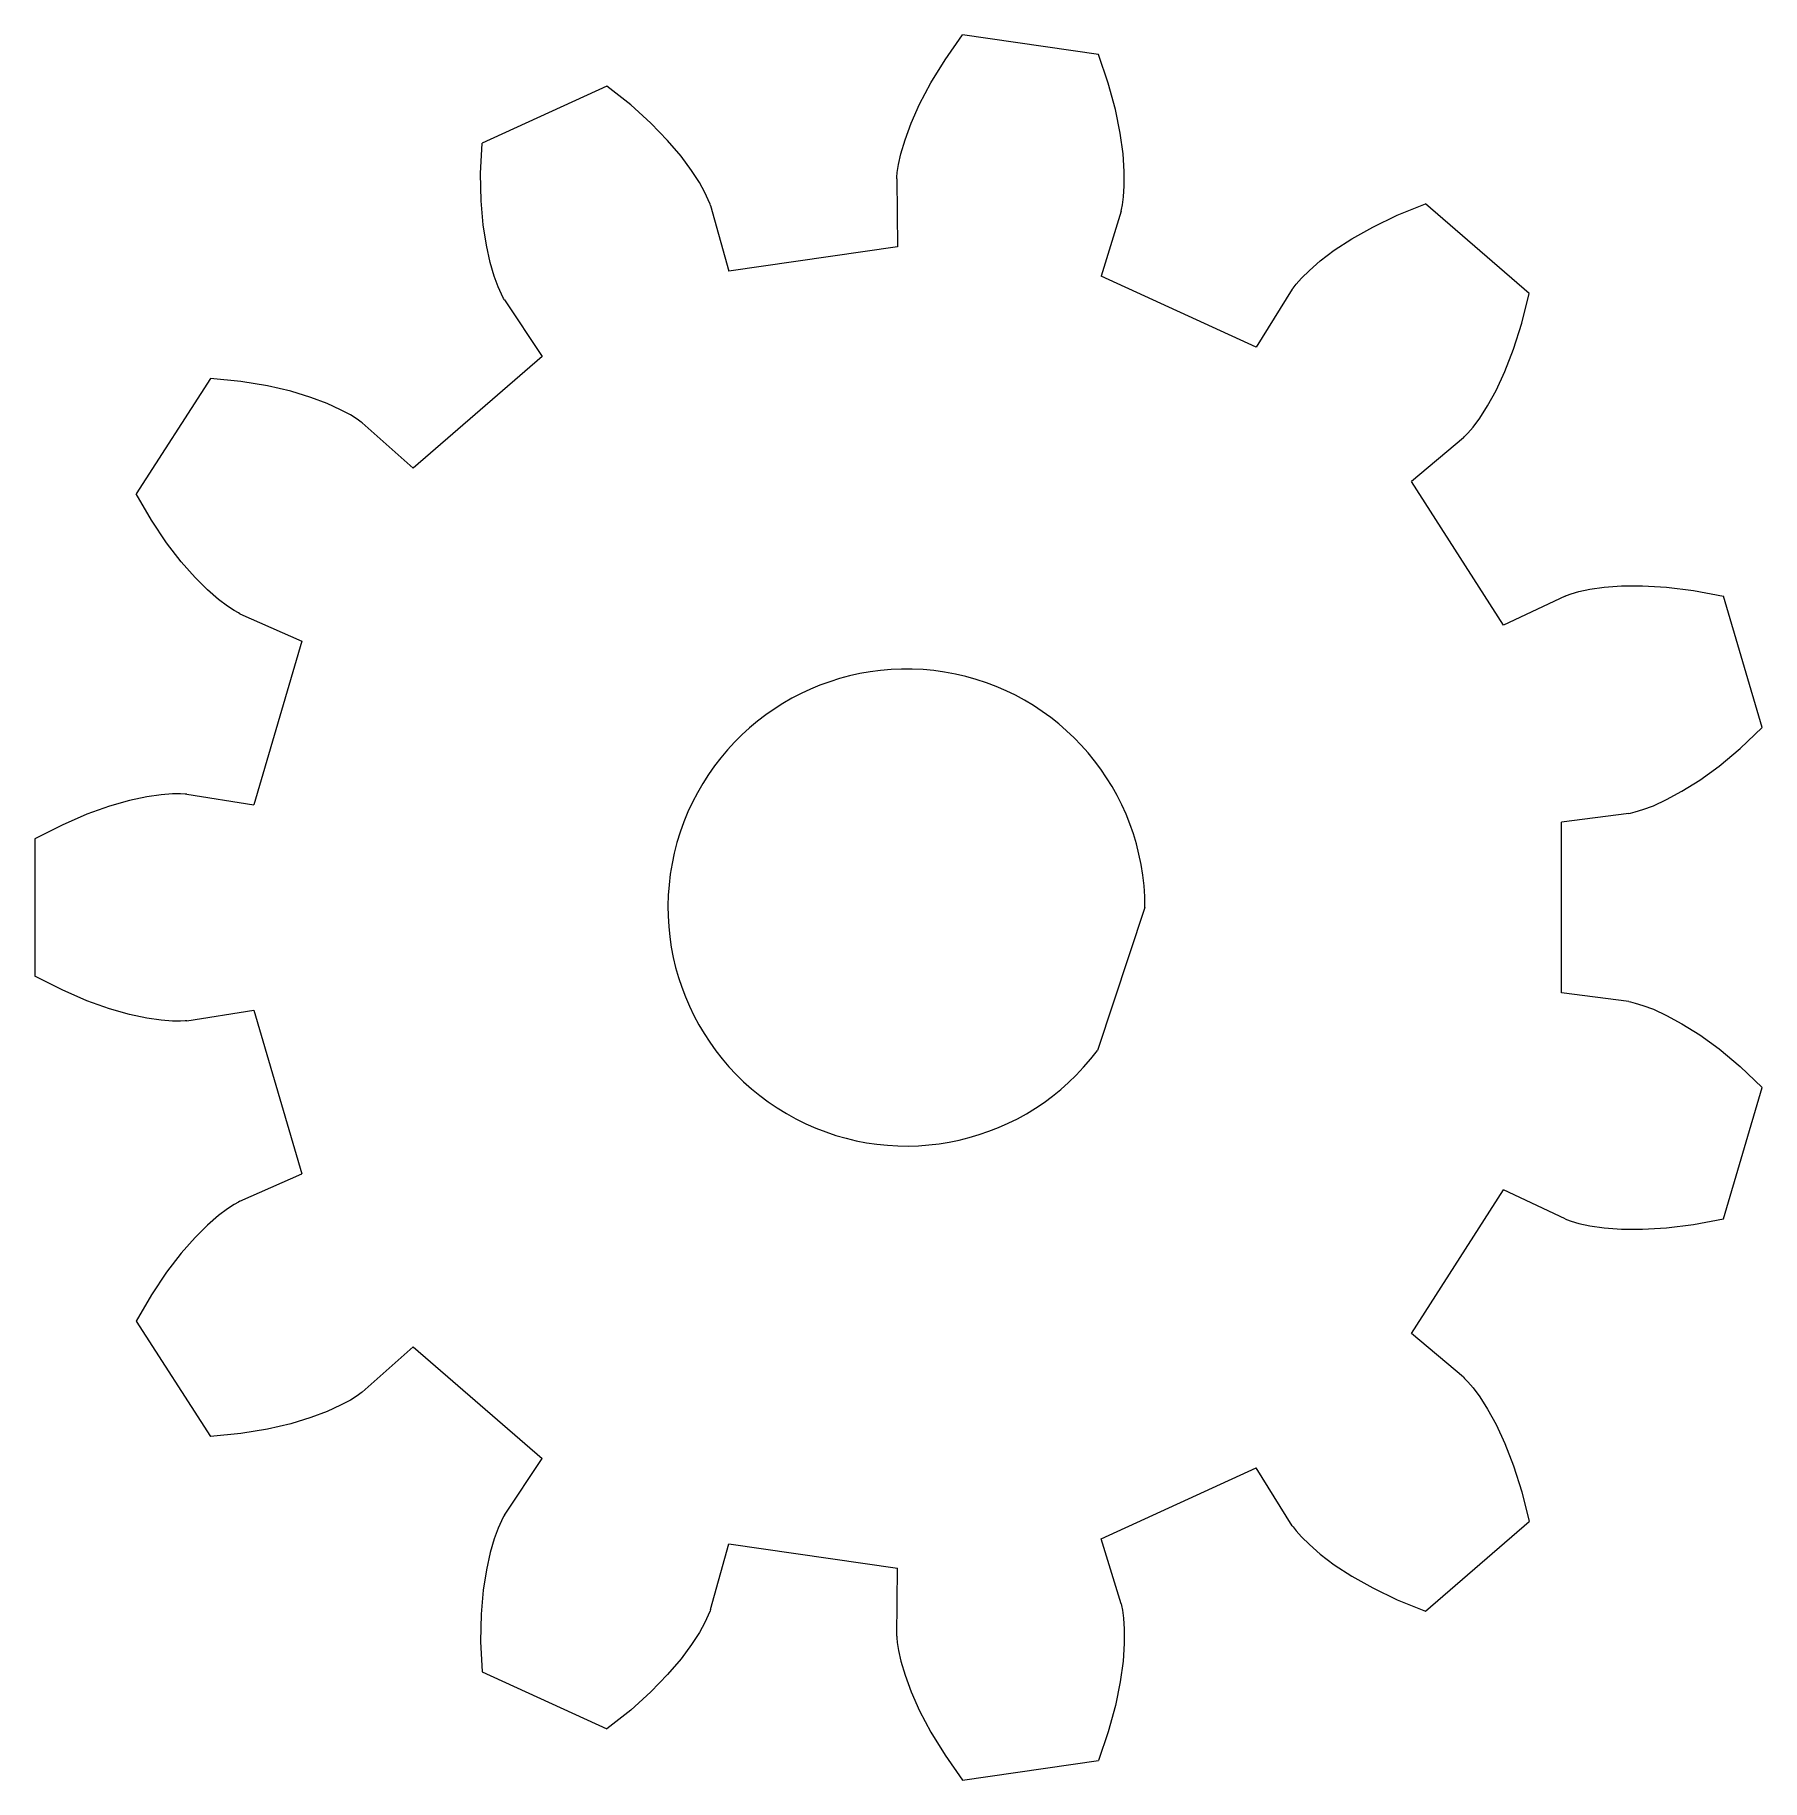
# Model space of a CAD drawing. Header units: millimetres. Extents: x -9 to 8.8, y -9 to 9.
import ezdxf

# ---------------------------------------------------------------- set-up
doc = ezdxf.new("R2010")
doc.units = ezdxf.units.MM
doc.layers.get('0').update_dxf_attribs({"linetype": 'CONTINUOUS', "lineweight": 0})

msp = doc.modelspace()

# ---------------------------------------------------------------- linework, layer by layer
for p, q in [((0.397, 8.726), (0.578, 8.981)), ((0.578, 8.981), (0.578, 8.981)), ((1.975, 8.781), (0.578, 8.981)), ((0.25, 8.487), (0.397, 8.726)), ((2.077, 8.484), (1.975, 8.781)), ((1.975, 8.781), (1.975, 8.781)), ((-3.085, 8.455), (-4.369, 7.868)), ((-2.839, 8.261), (-3.085, 8.455)), ((-3.085, 8.455), (-3.085, 8.455)), ((0.135, 8.268), (0.25, 8.487)), ((2.151, 8.214), (2.077, 8.484)), ((0.048, 8.072), (0.135, 8.268)), ((-2.631, 8.073), (-2.839, 8.261)), ((2.2, 7.971), (2.151, 8.214)), ((-2.459, 7.895), (-2.631, 8.073)), ((-0.015, 7.902), (0.048, 8.072)), ((2.229, 7.758), (2.2, 7.971)), ((-4.384, 7.555), (-4.369, 7.868)), ((-4.369, 7.868), (-4.369, 7.868)), ((-2.32, 7.732), (-2.459, 7.895)), ((-2.212, 7.586), (-2.32, 7.732)), ((-0.082, 7.647), (-0.057, 7.759)), ((-0.057, 7.759), (-0.015, 7.902)), ((2.241, 7.577), (2.229, 7.758)), ((-4.378, 7.275), (-4.384, 7.555)), ((-2.131, 7.461), (-2.212, 7.586)), ((-0.099, 7.516), (-0.095, 7.565)), ((-0.095, 7.565), (-0.082, 7.647)), ((2.241, 7.429), (2.241, 7.577)), ((-2.075, 7.36), (-2.131, 7.461)), ((-0.1, 7.499), (-0.099, 7.516)), ((-0.1, 7.499), (-0.091, 6.799)), ((2.233, 7.314), (2.241, 7.429)), ((-4.357, 7.028), (-4.378, 7.275)), ((-2.04, 7.285), (-2.075, 7.36)), ((-2.022, 7.239), (-2.04, 7.285)), ((-2.017, 7.224), (-2.022, 7.239)), ((-2.017, 7.224), (-1.829, 6.55)), ((2.213, 7.183), (2.222, 7.232)), ((2.222, 7.232), (2.233, 7.314)), ((5.051, 7.126), (5.342, 7.243)), ((5.342, 7.243), (5.342, 7.243)), ((6.409, 6.319), (5.342, 7.243)), ((-4.324, 6.816), (-4.357, 7.028)), ((2.209, 7.167), (2.003, 6.498)), ((2.209, 7.167), (2.213, 7.183)), ((4.799, 7.004), (5.051, 7.126)), ((4.404, 6.765), (4.583, 6.883)), ((4.583, 6.883), (4.799, 7.004)), ((-4.285, 6.639), (-4.324, 6.816)), ((-0.091, 6.799), (-1.829, 6.55)), ((4.147, 6.558), (4.259, 6.656)), ((4.259, 6.656), (4.404, 6.765)), ((-4.243, 6.497), (-4.285, 6.639)), ((-4.203, 6.388), (-4.243, 6.497)), ((3.6, 5.769), (2.003, 6.498)), ((4.01, 6.416), (4.065, 6.477)), ((4.065, 6.477), (4.147, 6.558)), ((-4.17, 6.313), (-4.203, 6.388)), ((-4.147, 6.269), (-4.17, 6.313)), ((3.97, 6.363), (3.6, 5.769)), ((3.97, 6.363), (3.98, 6.376)), ((3.98, 6.376), (4.01, 6.416)), ((6.335, 6.014), (6.409, 6.319)), ((6.409, 6.319), (6.409, 6.319)), ((-4.139, 6.255), (-4.147, 6.269)), ((-4.139, 6.255), (-3.752, 5.671)), ((6.25, 5.747), (6.335, 6.014)), ((-3.752, 5.671), (-5.079, 4.521)), ((6.16, 5.516), (6.25, 5.747)), ((-7.166, 5.444), (-7.929, 4.257)), ((-6.854, 5.414), (-7.166, 5.444)), ((-7.166, 5.444), (-7.166, 5.444)), ((-6.578, 5.369), (-6.854, 5.414)), ((6.069, 5.322), (6.16, 5.516)), ((-6.337, 5.313), (-6.578, 5.369)), ((-6.132, 5.25), (-6.337, 5.313)), ((-5.962, 5.186), (-6.132, 5.25)), ((5.982, 5.163), (6.069, 5.322)), ((-5.827, 5.124), (-5.962, 5.186)), ((-5.725, 5.07), (-5.827, 5.124)), ((-5.655, 5.026), (-5.725, 5.07)), ((5.833, 4.945), (5.901, 5.038)), ((5.901, 5.038), (5.982, 5.163)), ((-5.615, 4.997), (-5.655, 5.026)), ((-5.602, 4.987), (-5.615, 4.997)), ((-5.602, 4.987), (-5.079, 4.521)), ((5.745, 4.847), (5.78, 4.882)), ((5.78, 4.882), (5.833, 4.945)), ((5.733, 4.835), (5.198, 4.384)), ((5.733, 4.835), (5.745, 4.847)), ((6.147, 2.907), (5.198, 4.384)), ((-7.772, 3.986), (-7.929, 4.257)), ((-7.929, 4.257), (-7.929, 4.257)), ((-7.616, 3.753), (-7.772, 3.986)), ((-7.465, 3.557), (-7.616, 3.753)), ((-7.323, 3.397), (-7.465, 3.557)), ((-7.194, 3.269), (-7.323, 3.397)), ((-7.082, 3.171), (-7.194, 3.269)), ((6.842, 3.229), (6.921, 3.251)), ((6.921, 3.251), (7.034, 3.275)), ((7.034, 3.275), (7.181, 3.296)), ((7.181, 3.296), (7.362, 3.31)), ((7.362, 3.31), (7.577, 3.312)), ((7.577, 3.312), (7.824, 3.298)), ((7.824, 3.298), (8.102, 3.264)), ((8.102, 3.264), (8.41, 3.205)), ((-6.99, 3.102), (-7.082, 3.171)), ((-6.921, 3.056), (-6.99, 3.102)), ((-6.878, 3.032), (-6.921, 3.056)), ((6.78, 3.206), (6.147, 2.907)), ((6.78, 3.206), (6.795, 3.213)), ((6.795, 3.213), (6.842, 3.229)), ((8.41, 3.205), (8.41, 3.205)), ((8.808, 1.851), (8.41, 3.205)), ((-6.863, 3.024), (-6.878, 3.032)), ((-6.863, 3.024), (-6.223, 2.742)), ((-6.223, 2.742), (-6.717, 1.057)), ((8.581, 1.635), (8.808, 1.851)), ((8.808, 1.851), (8.808, 1.851)), ((8.365, 1.455), (8.581, 1.635)), ((8.165, 1.31), (8.365, 1.455)), ((7.983, 1.196), (8.165, 1.31)), ((-7.997, 1.102), (-8.203, 1.043)), ((-7.819, 1.139), (-7.997, 1.102)), ((-7.672, 1.161), (-7.819, 1.139)), ((-7.557, 1.17), (-7.672, 1.161)), ((-7.475, 1.171), (-7.557, 1.17)), ((-7.425, 1.168), (-7.475, 1.171)), ((-7.409, 1.166), (-7.425, 1.168)), ((-7.409, 1.166), (-6.717, 1.057)), ((7.688, 1.048), (7.823, 1.11)), ((7.823, 1.11), (7.983, 1.196)), ((-8.436, 0.96), (-8.693, 0.849)), ((-8.203, 1.043), (-8.436, 0.96)), ((7.437, 0.968), (6.743, 0.878)), ((7.437, 0.968), (7.453, 0.971)), ((7.453, 0.971), (7.502, 0.983)), ((7.502, 0.983), (7.58, 1.007)), ((7.58, 1.007), (7.688, 1.048)), ((-8.693, 0.849), (-8.972, 0.706)), ((6.743, -0.878), (6.743, 0.878)), ((-8.972, 0.706), (-8.972, 0.706)), ((-8.972, 0.706), (-8.972, -0.706)), ((2.455, 0), (1.966, -1.471)), ((-8.693, -0.849), (-8.972, -0.706)), ((-8.972, -0.706), (-8.972, -0.706)), ((-8.436, -0.96), (-8.693, -0.849)), ((7.437, -0.968), (6.743, -0.878)), ((-8.203, -1.043), (-8.436, -0.96)), ((-7.997, -1.102), (-8.203, -1.043)), ((-7.409, -1.166), (-6.717, -1.057)), ((-6.717, -1.057), (-6.223, -2.742)), ((7.437, -0.968), (7.453, -0.971)), ((7.453, -0.971), (7.502, -0.983)), ((7.502, -0.983), (7.58, -1.007)), ((7.58, -1.007), (7.688, -1.048)), ((7.688, -1.048), (7.823, -1.11)), ((-7.819, -1.139), (-7.997, -1.102)), ((-7.672, -1.161), (-7.819, -1.139)), ((-7.557, -1.17), (-7.672, -1.161)), ((-7.475, -1.171), (-7.557, -1.17)), ((-7.425, -1.168), (-7.475, -1.171)), ((-7.409, -1.166), (-7.425, -1.168)), ((7.823, -1.11), (7.983, -1.196)), ((7.983, -1.196), (8.165, -1.31)), ((8.165, -1.31), (8.365, -1.455)), ((8.365, -1.455), (8.581, -1.635)), ((8.581, -1.635), (8.808, -1.851)), ((8.41, -3.205), (8.808, -1.851)), ((8.808, -1.851), (8.808, -1.851)), ((-6.863, -3.024), (-6.223, -2.742)), ((-6.878, -3.032), (-6.921, -3.056)), ((-6.863, -3.024), (-6.878, -3.032)), ((5.198, -4.384), (6.147, -2.907)), ((6.78, -3.206), (6.147, -2.907)), ((-7.082, -3.171), (-7.194, -3.269)), ((-6.99, -3.102), (-7.082, -3.171)), ((-6.921, -3.056), (-6.99, -3.102)), ((6.78, -3.206), (6.795, -3.213)), ((6.795, -3.213), (6.842, -3.229)), ((6.842, -3.229), (6.921, -3.251)), ((8.102, -3.264), (8.41, -3.205)), ((8.41, -3.205), (8.41, -3.205)), ((-7.323, -3.397), (-7.465, -3.557)), ((-7.194, -3.269), (-7.323, -3.397)), ((6.921, -3.251), (7.034, -3.275)), ((7.034, -3.275), (7.181, -3.296)), ((7.181, -3.296), (7.362, -3.31)), ((7.362, -3.31), (7.577, -3.312)), ((7.577, -3.312), (7.824, -3.298)), ((7.824, -3.298), (8.102, -3.264)), ((-7.465, -3.557), (-7.616, -3.753)), ((-7.616, -3.753), (-7.772, -3.986)), ((-7.772, -3.986), (-7.929, -4.257)), ((-7.929, -4.257), (-7.929, -4.257)), ((-7.929, -4.257), (-7.166, -5.444)), ((5.733, -4.835), (5.198, -4.384)), ((-5.602, -4.987), (-5.079, -4.521)), ((-5.079, -4.521), (-3.752, -5.671)), ((5.733, -4.835), (5.745, -4.847)), ((5.745, -4.847), (5.78, -4.882)), ((-5.655, -5.026), (-5.725, -5.07)), ((-5.615, -4.997), (-5.655, -5.026)), ((-5.602, -4.987), (-5.615, -4.997)), ((5.78, -4.882), (5.833, -4.945)), ((5.833, -4.945), (5.901, -5.038)), ((-5.962, -5.186), (-6.132, -5.25)), ((-5.827, -5.124), (-5.962, -5.186)), ((-5.725, -5.07), (-5.827, -5.124)), ((5.901, -5.038), (5.982, -5.163)), ((5.982, -5.163), (6.069, -5.322)), ((-6.578, -5.369), (-6.854, -5.414)), ((-6.337, -5.313), (-6.578, -5.369)), ((-6.132, -5.25), (-6.337, -5.313)), ((6.069, -5.322), (6.16, -5.516)), ((-6.854, -5.414), (-7.166, -5.444)), ((-7.166, -5.444), (-7.166, -5.444)), ((6.16, -5.516), (6.25, -5.747)), ((-4.139, -6.255), (-3.752, -5.671)), ((6.25, -5.747), (6.335, -6.014)), ((2.003, -6.498), (3.6, -5.769)), ((3.97, -6.363), (3.6, -5.769)), ((6.335, -6.014), (6.409, -6.319)), ((-4.147, -6.269), (-4.17, -6.313)), ((-4.139, -6.255), (-4.147, -6.269)), ((-4.203, -6.388), (-4.243, -6.497)), ((-4.17, -6.313), (-4.203, -6.388)), ((3.97, -6.363), (3.98, -6.376)), ((3.98, -6.376), (4.01, -6.416)), ((4.01, -6.416), (4.065, -6.477)), ((5.342, -7.243), (6.409, -6.319)), ((6.409, -6.319), (6.409, -6.319)), ((-4.285, -6.639), (-4.324, -6.816)), ((-4.243, -6.497), (-4.285, -6.639)), ((-2.017, -7.224), (-1.829, -6.55)), ((-1.829, -6.55), (-0.091, -6.799)), ((2.209, -7.167), (2.003, -6.498)), ((4.065, -6.477), (4.147, -6.558)), ((4.147, -6.558), (4.259, -6.656)), ((-4.324, -6.816), (-4.357, -7.028)), ((-0.1, -7.499), (-0.091, -6.799)), ((4.259, -6.656), (4.404, -6.765)), ((4.404, -6.765), (4.583, -6.883)), ((4.583, -6.883), (4.799, -7.004)), ((4.799, -7.004), (5.051, -7.126)), ((-4.357, -7.028), (-4.378, -7.275)), ((2.209, -7.167), (2.213, -7.183)), ((2.213, -7.183), (2.222, -7.232)), ((5.051, -7.126), (5.342, -7.243)), ((-4.378, -7.275), (-4.384, -7.555)), ((-2.075, -7.36), (-2.131, -7.461)), ((-2.04, -7.285), (-2.075, -7.36)), ((-2.022, -7.239), (-2.04, -7.285)), ((-2.017, -7.224), (-2.022, -7.239)), ((2.222, -7.232), (2.233, -7.314)), ((2.233, -7.314), (2.241, -7.429)), ((5.342, -7.243), (5.342, -7.243)), ((-2.131, -7.461), (-2.212, -7.586)), ((-0.1, -7.499), (-0.099, -7.516)), ((-0.099, -7.516), (-0.095, -7.565)), ((2.241, -7.429), (2.241, -7.577)), ((-4.384, -7.555), (-4.369, -7.868)), ((-2.212, -7.586), (-2.32, -7.732)), ((-0.095, -7.565), (-0.082, -7.647)), ((-0.082, -7.647), (-0.057, -7.759)), ((2.241, -7.577), (2.229, -7.758)), ((-4.369, -7.868), (-4.369, -7.868)), ((-4.369, -7.868), (-3.085, -8.455)), ((-2.459, -7.895), (-2.631, -8.073)), ((-2.32, -7.732), (-2.459, -7.895)), ((-0.057, -7.759), (-0.015, -7.902)), ((-0.015, -7.902), (0.048, -8.072)), ((2.229, -7.758), (2.2, -7.971)), ((-2.631, -8.073), (-2.839, -8.261)), ((0.048, -8.072), (0.135, -8.268)), ((2.2, -7.971), (2.151, -8.214)), ((-2.839, -8.261), (-3.085, -8.455)), ((2.151, -8.214), (2.077, -8.484)), ((0.135, -8.268), (0.25, -8.487)), ((-3.085, -8.455), (-3.085, -8.455)), ((0.25, -8.487), (0.397, -8.726)), ((2.077, -8.484), (1.975, -8.781)), ((0.397, -8.726), (0.578, -8.981)), ((0.578, -8.981), (1.975, -8.781)), ((1.975, -8.781), (1.975, -8.781)), ((0.578, -8.981), (0.578, -8.981))]:
    msp.add_line(p, q)
msp.add_arc((0, 0), 2.455, 0, 323.196)

doc.saveas('drawing.dxf')
